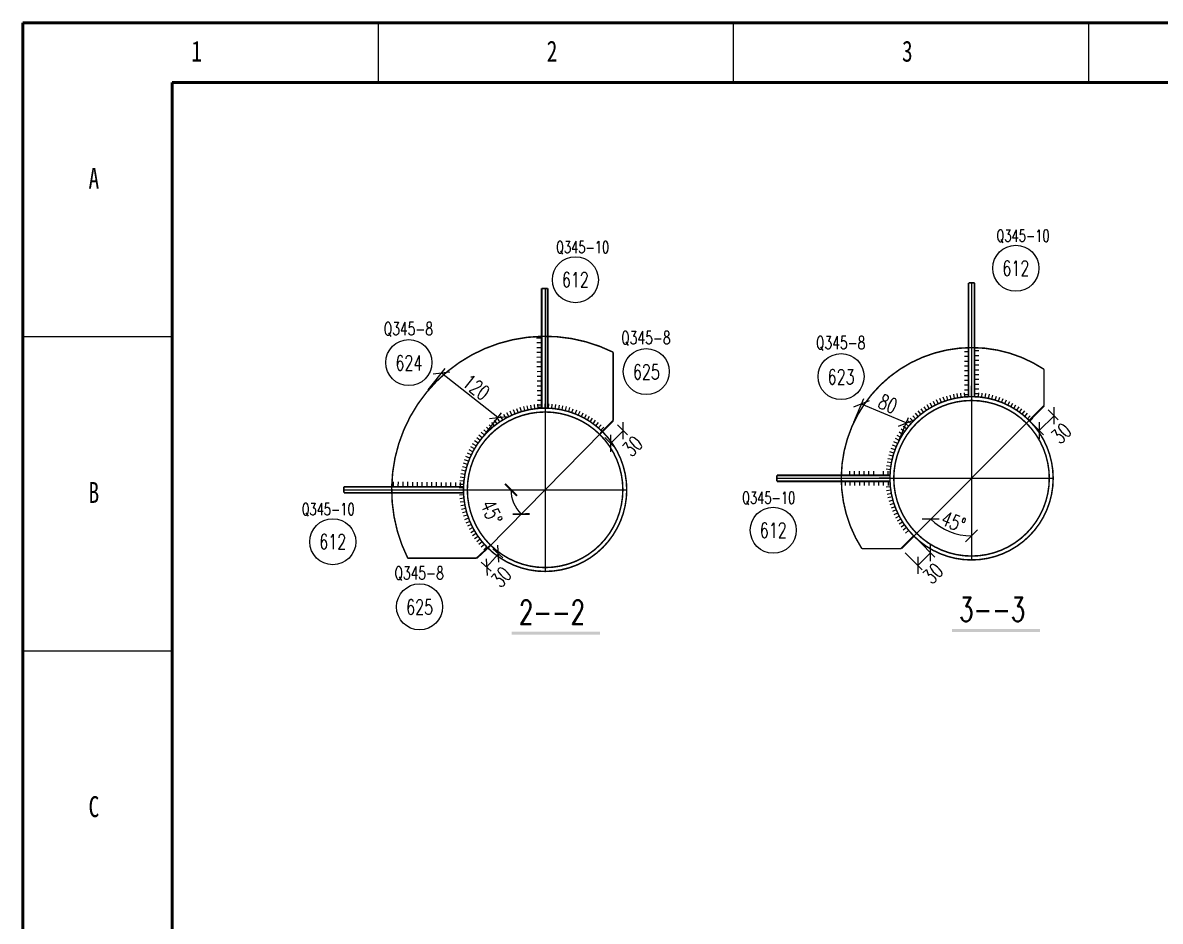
# Model space of a CAD drawing. Extents: x 6045 to 12501, y -14925 to -6998.
# Drawn here: x 7063.5 to 7253.7, y -7323.1 to -7172.9 of the extents above; entities that cross this region are included whole.
import ezdxf
from ezdxf.enums import TextEntityAlignment as Align

# ---------------------------------------------------------------- set-up
doc = ezdxf.new("R2010")
doc.units = 0
doc.header["$LTSCALE"] = 15
doc.header["$MEASUREMENT"] = 0
doc.linetypes.add('CC3', pattern=[10, 7.5, -1.25, 0, -1.25])
doc.layers.get('0').update_dxf_attribs({"linetype": 'CONTINUOUS'})
doc.layers.get('DEFPOINTS').update_dxf_attribs({"linetype": 'CONTINUOUS'})
doc.styles.add('HZ', font='romans.shx', dxfattribs={"width": 0.7, "bigfont": 'fs1.shx'})
doc.styles.add('HZFS', font='ROMANS.shx', dxfattribs={"width": 0.7, "bigfont": 'HZFS.shx'})
doc.styles.add('NCPE_BORDER', font='SIMFANG.TTF', dxfattribs={"width": 0.75, "height": 3.5})
doc.styles.get("Standard").update_dxf_attribs({"font": 'romans.shx', "width": 0.7, "bigfont": 'fs1.shx'})
doc.dimstyles.new('Copy of STANDARD', dxfattribs={"dimtxt": 2.5, "dimasz": 2, "dimexe": 1, "dimexo": 1, "dimgap": 0.5, "dimtad": 1, "dimdec": 4, "dimlfac": 20, "dimzin": 10, "dimdsep": 46, "dimtxsty": 'HZFS', "dimblk1": 'OBLIQUE', "dimblk2": 'OBLIQUE', "dimsah": 1, "dimcen": 2.5, "dimclrd": 4, "dimclre": 4, "dimclrt": 6, "dimadec": 0, "dimazin": 0, "dimtfac": 1, "dimtdec": 4, "dimtofl": 0, "dimtmove": 2, "dimatfit": 2, "dimldrblk": 'OBLIQUE', "dimfxl": 0, "dimtolj": 1, "dimtzin": 10, "dimarcsym": 0})
doc.dimstyles.get("Standard").update_dxf_attribs({"dimscale": 0, "dimtxt": 2.5, "dimasz": 2, "dimexe": 1, "dimexo": 1, "dimgap": 0.8, "dimtad": 1, "dimdec": 0, "dimlfac": 20, "dimzin": 0, "dimdsep": 46, "dimtxsty": 'Standard', "dimblk1": 'ARCHTICK', "dimblk2": 'ARCHTICK', "dimsah": 1, "dimcen": 0.09, "dimclrd": 4, "dimclre": 4, "dimclrt": 6, "dimadec": 0, "dimazin": 0, "dimtfac": 1, "dimtdec": 0, "dimtofl": 0, "dimtmove": 2, "dimatfit": 3, "dimldrblk": 'ARCHTICK', "dimfxl": 0, "dimtolj": 1, "dimtzin": 0, "dimarcsym": 0})

# ---------------------------------------------------------------- blocks, each defined once
blk = doc.blocks.new('TKA2')
at = {"color": 3, "lineweight": 50}
for p, q in [((7.12, 428.81), (601.12, 428.81)), ((7.12, 8.81), (7.12, 428.81)), ((591.12, 418.81), (32.12, 418.81)), ((32.12, 418.81), (32.12, 18.81))]:
    blk.add_line(p, q, dxfattribs=at)
at = {"color": 3}
for p, q in [((66.52, 428.81), (66.52, 418.81)), ((125.92, 428.81), (125.92, 418.81)), ((185.32, 428.81), (185.32, 418.81)), ((32.12, 376.31), (7.12, 376.31)), ((32.12, 323.81), (7.12, 323.81))]:
    blk.add_line(p, q, dxfattribs=at)
at = {"color": 3, "style": 'NCPE_BORDER', "width": 0.75}
for s, p in [('1', (35.32, 422.31)), ('2', (94.72, 422.31)), ('3', (154.12, 422.31)), ('A', (18.12, 401.06)), ('B', (18.12, 348.56)), ('C', (18.12, 296.06))]:
    blk.add_text(s, height=3.5, dxfattribs=at).set_placement(p)
blk = doc.blocks.new('_OBLIQUE')
at = {"color": 0, "linetype": 'ByBlock'}
blk.add_line((-0.5, -0.5), (0.5, 0.5), dxfattribs=at)
blk = doc.blocks.new('*D129')
at = {"color": 4, "lineweight": -2}
for p, q in [((7131.34, -7234.29), (7134.18, -7230.7)), ((7142.98, -7238.91), (7133.56, -7231.48)), ((7140.77, -7241.72), (7143.6, -7238.13))]:
    blk.add_line(p, q, dxfattribs=at)
at = {"layer": 'DEFPOINTS', "color": 0}
for p in [(7133.56, -7231.48), (7130.72, -7235.08), (7140.15, -7242.51)]:
    blk.add_point(p, dxfattribs=at)
at = {"color": 4, "lineweight": -2, "xscale": 2, "yscale": 2, "zscale": 2}
for p, rotation in [((7133.56, -7231.48), 141.7338204428428), ((7142.98, -7238.91), 321.7338204428428)]:
    blk.add_blockref('_OBLIQUE', p, dxfattribs=dict(at, rotation=rotation))
at = {"color": 6, "insert": (7139.36, -7233.82), "char_height": 2.5, "attachment_point": 5, "rotation": 321.7338, "style": 'HZFS'}
blk.add_mtext('\\A1;120', dxfattribs=at)
blk = doc.blocks.new('*D130')
at = {"color": 4, "lineweight": -2}
for p, q in [((7161.79, -7243.21), (7163.91, -7241.09)), ((7162.95, -7240.13), (7164.62, -7241.8)), ((7160.83, -7242.25), (7162.5, -7243.92))]:
    blk.add_line(p, q, dxfattribs=at)
at = {"layer": 'DEFPOINTS', "color": 0}
for p in [(7162.25, -7239.42), (7160.13, -7241.54), (7163.91, -7241.09)]:
    blk.add_point(p, dxfattribs=at)
at = {"color": 4, "lineweight": -2, "xscale": 2, "yscale": 2, "zscale": 2}
for p, rotation in [((7163.91, -7241.09), 44.99999999997544), ((7161.79, -7243.21), 224.9999999999755)]:
    blk.add_blockref('_OBLIQUE', p, dxfattribs=dict(at, rotation=rotation))
at = {"color": 6, "insert": (7165.48, -7243.7), "char_height": 2.5, "attachment_point": 5, "rotation": 45, "style": 'HZFS'}
blk.add_mtext('\\A1;30', dxfattribs=at)
blk = doc.blocks.new('*D131')
at = {"color": 4, "lineweight": -2}
for p, q in [((7142.14, -7260.84), (7143.81, -7262.33)), ((7143.06, -7261.66), (7141.08, -7263.89)), ((7140.16, -7263.07), (7141.82, -7264.55))]:
    blk.add_line(p, q, dxfattribs=at)
at = {"layer": 'DEFPOINTS', "color": 0}
for p in [(7141.4, -7260.18), (7139.41, -7262.4), (7141.08, -7263.89)]:
    blk.add_point(p, dxfattribs=at)
at = {"color": 4, "lineweight": -2, "xscale": 2, "yscale": 2, "zscale": 2}
for p, rotation in [((7143.06, -7261.66), 48.28669033412413), ((7141.08, -7263.89), 228.2866903341241)]:
    blk.add_blockref('_OBLIQUE', p, dxfattribs=dict(at, rotation=rotation))
at = {"color": 6, "insert": (7143.52, -7265.55), "char_height": 2.5, "attachment_point": 5, "rotation": 48.2867, "style": 'HZFS'}
blk.add_mtext('\\A1;30', dxfattribs=at)
blk = doc.blocks.new('_ARCHTICK')
at = {"color": 0, "linetype": 'ByBlock', "const_width": 0.15}
blk.add_lwpolyline([(-0.5, -0.5), (0.5, 0.5)], dxfattribs=at)
blk = doc.blocks.new('*D132')
at = {"color": 4, "lineweight": -2}
blk.add_arc((7150.86, -7250.96), 5.7, 180, 225.4788, dxfattribs=at)
at = {"layer": 'DEFPOINTS', "color": 0}
for p in [(7160.43, -7241.23), (7105.02, -7250.96), (7164.51, -7250.96), (7145.36, -7252.45), (7141.29, -7260.7)]:
    blk.add_point(p, dxfattribs=at)
at = {"color": 4, "lineweight": -2, "xscale": 2, "yscale": 2, "zscale": 2}
for p, rotation in [((7145.16, -7250.96), 89.99999999999984), ((7146.87, -7255.03), 315.478764578386)]:
    blk.add_blockref('_ARCHTICK', p, dxfattribs=dict(at, rotation=rotation))
at = {"color": 6, "insert": (7141.92, -7254.71), "char_height": 2.5, "attachment_point": 5, "rotation": 292.7394}
blk.add_mtext('\\A1;45°', dxfattribs=at)
blk = doc.blocks.new('*D133')
at = {"color": 4, "lineweight": -2}
for p, q in [((7234.99, -7237.62), (7236.66, -7239.29)), ((7233.48, -7241.06), (7235.95, -7238.58)), ((7232.52, -7240.1), (7234.19, -7241.77))]:
    blk.add_line(p, q, dxfattribs=at)
at = {"layer": 'DEFPOINTS', "color": 0}
for p in [(7234.29, -7236.92), (7231.81, -7239.39), (7235.95, -7238.58)]:
    blk.add_point(p, dxfattribs=at)
at = {"color": 4, "lineweight": -2, "xscale": 2, "yscale": 2, "zscale": 2}
for p, rotation in [((7235.95, -7238.58), 44.99999999997895), ((7233.48, -7241.06), 224.9999999999789)]:
    blk.add_blockref('_OBLIQUE', p, dxfattribs=dict(at, rotation=rotation))
at = {"color": 6, "insert": (7237.17, -7241.54), "char_height": 2.5, "attachment_point": 5, "rotation": 45, "style": 'HZFS'}
blk.add_mtext('\\A1;30', dxfattribs=at)
blk = doc.blocks.new('*D126')
at = {"color": 4, "lineweight": -2}
for p, q in [((7202.48, -7239.65), (7204.14, -7235.71)), ((7211.24, -7239.79), (7203.75, -7236.64)), ((7209.98, -7242.8), (7211.63, -7238.87))]:
    blk.add_line(p, q, dxfattribs=at)
at = {"layer": 'DEFPOINTS', "color": 0}
for p in [(7203.75, -7236.64), (7202.09, -7240.57), (7209.59, -7243.73)]:
    blk.add_point(p, dxfattribs=at)
at = {"color": 4, "lineweight": -2, "xscale": 2, "yscale": 2, "zscale": 2}
for p, rotation in [((7203.75, -7236.64), 157.168403953695), ((7211.24, -7239.79), 337.168403953695)]:
    blk.add_blockref('_OBLIQUE', p, dxfattribs=dict(at, rotation=rotation))
at = {"color": 6, "insert": (7208.18, -7236.6), "char_height": 2.5, "attachment_point": 5, "rotation": 337.1684, "style": 'HZFS'}
blk.add_mtext('\\A1;80', dxfattribs=at)
blk = doc.blocks.new('*D127')
at = {"color": 4, "lineweight": -2}
for p, q in [((7213.21, -7259.4), (7216.01, -7262.2)), ((7211.09, -7261.52), (7213.89, -7264.32)), ((7213.18, -7263.61), (7215.3, -7261.49))]:
    blk.add_line(p, q, dxfattribs=at)
at = {"layer": 'DEFPOINTS', "color": 0}
for p in [(7212.51, -7258.7), (7210.39, -7260.82), (7215.3, -7261.49)]:
    blk.add_point(p, dxfattribs=at)
at = {"color": 4, "lineweight": -2, "xscale": 2, "yscale": 2, "zscale": 2}
for p, rotation in [((7215.3, -7261.49), 44.99999999997544), ((7213.18, -7263.61), 224.9999999999755)]:
    blk.add_blockref('_OBLIQUE', p, dxfattribs=dict(at, rotation=rotation))
at = {"color": 6, "insert": (7215.72, -7264.95), "char_height": 2.5, "attachment_point": 5, "rotation": 45, "style": 'HZFS'}
blk.add_mtext('\\A1;30', dxfattribs=at)
blk = doc.blocks.new('*D128')
at = {"color": 4, "lineweight": -2}
blk.add_arc((7222.16, -7249.04), 9.64, 225, 270, dxfattribs=at)
at = {"layer": 'DEFPOINTS', "color": 0}
for p in [(7222.16, -7215.89), (7231.81, -7239.39), (7212.51, -7258.7), (7217.34, -7257.39), (7222.16, -7262.69)]:
    blk.add_point(p, dxfattribs=at)
at = {"color": 4, "lineweight": -2, "xscale": 2, "yscale": 2, "zscale": 2}
for p, rotation in [((7215.34, -7255.86), 135.0000000000038), ((7222.16, -7258.68), 1.598721155460225e-12)]:
    blk.add_blockref('_OBLIQUE', p, dxfattribs=dict(at, rotation=rotation))
at = {"color": 6, "insert": (7219.14, -7256.33), "char_height": 2.5, "attachment_point": 5, "rotation": 337.5, "style": 'HZFS'}
blk.add_mtext('\\A1;45°', dxfattribs=at)

msp = doc.modelspace()

# ---------------------------------------------------------------- linework, layer by layer
at = {"color": 3, "linetype": 'CC3'}
for p, q in [((7222.1594065, -7216.3939696), (7222.1594065, -7262.6939696)), ((7150.8634076, -7217.317928), (7150.8634076, -7264.6130728)), ((7231.8114141, -7239.391962), (7212.507399, -7258.6959772)), ((7141.2923884, -7260.6953948), (7160.4344268, -7241.2307508)), ((7189.6139499, -7249.0439696), (7235.8094065, -7249.0439696)), ((7117.2171224, -7250.9630728), (7164.5134076, -7250.9630728))]:
    msp.add_line(p, q, dxfattribs=at)
for p, q in [((7150.1504403, -7225.6259002), (7149.4504914, -7225.634358)), ((7150.1601063, -7226.4258418), (7149.4601574, -7226.4342996)), ((7150.1697722, -7227.2257834), (7149.4698233, -7227.2342412)), ((7150.1794382, -7228.0257251), (7149.4794893, -7228.0341828)), ((7221.6594118, -7227.9018788), (7220.9594118, -7227.9018788)), ((7221.6594118, -7227.4012336), (7221.6594118, -7235.3986958)), ((7222.6594118, -7227.4018788), (7222.6594118, -7235.398696)), ((7222.6594118, -7227.698696), (7223.3594118, -7227.698696)), ((7222.6594118, -7228.498696), (7223.3594118, -7228.498696)), ((7150.1891041, -7228.8256667), (7149.4891552, -7228.8341244)), ((7150.1987701, -7229.6256083), (7149.4988212, -7229.634066)), ((7150.208436, -7230.4255499), (7149.5084871, -7230.4340076)), ((7221.6594118, -7228.7018788), (7220.9594118, -7228.7018788)), ((7221.6594118, -7229.5018788), (7220.9594118, -7229.5018788)), ((7221.6594118, -7230.3018788), (7220.9594118, -7230.3018788)), ((7222.6594118, -7229.298696), (7223.3594118, -7229.298696)), ((7222.6594118, -7230.098696), (7223.3594118, -7230.098696)), ((7150.218102, -7231.2254915), (7149.5181531, -7231.2339492)), ((7150.227768, -7232.0254331), (7149.5278191, -7232.0338908)), ((7221.6594118, -7231.1018788), (7220.9594118, -7231.1018788)), ((7221.6594118, -7231.9018788), (7220.9594118, -7231.9018788)), ((7222.6594118, -7230.898696), (7223.3594118, -7230.898696)), ((7222.6594118, -7231.698696), (7223.3594118, -7231.698696)), ((7150.2374339, -7232.8253747), (7149.537485, -7232.8338324)), ((7150.2470999, -7233.6253163), (7149.547151, -7233.633774)), ((7221.6594118, -7232.7018788), (7220.9594118, -7232.7018788)), ((7221.6594118, -7233.5018788), (7220.9594118, -7233.5018788)), ((7221.6594118, -7234.3018788), (7220.9594118, -7234.3018788)), ((7222.1594065, -7235.3939696), (7222.1594065, -7233.5918233)), ((7222.6594118, -7232.498696), (7223.3594118, -7232.498696)), ((7222.6594118, -7233.298696), (7223.3594118, -7233.298696)), ((7222.6594118, -7234.098696), (7223.3594118, -7234.098696)), ((7150.2567658, -7234.4252579), (7149.5568169, -7234.4337156)), ((7150.2664318, -7235.2251995), (7149.5664829, -7235.2336572)), ((7150.2760977, -7236.0251411), (7149.5761488, -7236.0335988)), ((7216.0901363, -7236.8175041), (7215.7788917, -7236.1905058)), ((7216.6074514, -7236.5740741), (7216.3227357, -7235.9345923)), ((7217.1345064, -7236.3525206), (7216.8768192, -7235.701677)), ((7217.6703768, -7236.1532322), (7217.4401702, -7235.4921687)), ((7218.2141225, -7235.9765585), (7218.0118002, -7235.3064348)), ((7218.7647896, -7235.8228095), (7218.5907067, -7235.1448012)), ((7219.321412, -7235.6922549), (7219.1758738, -7235.0075515)), ((7219.8830131, -7235.5851237), (7219.766275, -7234.8949265)), ((7220.4486079, -7235.5016039), (7220.3608746, -7234.8071236)), ((7221.017204, -7235.4418421), (7220.9586295, -7234.7442971)), ((7221.6594118, -7235.1018788), (7220.9594118, -7235.1018788)), ((7222.6594118, -7234.898696), (7223.3594118, -7234.898696)), ((7223.3016091, -7235.4418421), (7223.3601836, -7234.7442971)), ((7223.8702052, -7235.5016039), (7223.9579384, -7234.8071236)), ((7224.4357999, -7235.5851237), (7224.552538, -7234.8949265)), ((7224.9974011, -7235.6922549), (7225.1429393, -7235.0075515)), ((7225.5540235, -7235.8228095), (7225.7281064, -7235.1448012)), ((7226.1046906, -7235.9765585), (7226.3070128, -7235.3064348)), ((7226.6484363, -7236.1532322), (7226.8786429, -7235.4921687)), ((7227.1843067, -7236.3525206), (7227.4419939, -7235.701677)), ((7227.7113617, -7236.5740741), (7227.9960774, -7235.9345923)), ((7228.2286767, -7236.8175041), (7228.5399214, -7236.1905058)), ((7144.7941374, -7238.7366073), (7144.4828928, -7238.1096091)), ((7145.3114524, -7238.4931773), (7145.0267368, -7237.8536955)), ((7145.8385075, -7238.2716238), (7145.5808203, -7237.6207803)), ((7146.3743779, -7238.0723354), (7146.1441712, -7237.4112719)), ((7146.9181236, -7237.8956617), (7146.7158013, -7237.225538)), ((7147.4687906, -7237.7419127), (7147.2947077, -7237.0639045)), ((7148.025413, -7237.6113581), (7147.8798748, -7236.9266548)), ((7148.5870142, -7237.5042269), (7148.4702761, -7236.8140297)), ((7149.152609, -7237.4207072), (7149.0648757, -7236.7262269)), ((7150.2857637, -7236.8250827), (7149.5858148, -7236.8335404)), ((7150.2918049, -7237.2233357), (7149.5918049, -7237.2233357)), ((7149.721205, -7237.3609453), (7149.6626305, -7236.6634003)), ((7150.2918049, -7237.3250462), (7150.262492, -7236.6256602)), ((7150.8634076, -7237.3130728), (7150.8634076, -7236.6130728)), ((7151.4350103, -7237.3250462), (7151.4643232, -7236.6256602)), ((7152.0056102, -7237.3609453), (7152.0641847, -7236.6634003)), ((7152.5742062, -7237.4207072), (7152.6619395, -7236.7262269)), ((7153.139801, -7237.5042269), (7153.2565391, -7236.8140297)), ((7153.7014022, -7237.6113581), (7153.8469404, -7236.9266548)), ((7154.2580246, -7237.7419127), (7154.4321075, -7237.0639045)), ((7154.8086916, -7237.8956617), (7155.0110139, -7237.225538)), ((7155.3524373, -7238.0723354), (7155.582644, -7237.4112719)), ((7155.8883077, -7238.2716238), (7156.1459949, -7237.6207803)), ((7156.4153628, -7238.4931773), (7156.7000784, -7237.8536955)), ((7156.9326778, -7238.7366073), (7157.2439224, -7238.1096091)), ((7213.2402153, -7238.7109871), (7212.7828209, -7238.1810906)), ((7213.6807393, -7238.3465539), (7213.2459359, -7237.7979685)), ((7214.1361378, -7238.0008876), (7213.7246882, -7237.4345757)), ((7214.6056119, -7237.6745947), (7214.2182378, -7237.0915498)), ((7215.0883379, -7237.3682475), (7214.7257189, -7236.7694925)), ((7215.5834689, -7237.0823834), (7215.2462413, -7236.4689687)), ((7228.7353442, -7237.0823834), (7229.0725718, -7236.4689687)), ((7229.2304752, -7237.3682475), (7229.5930941, -7236.7694925)), ((7229.7132012, -7237.6745947), (7230.1005753, -7237.0915498)), ((7230.1826752, -7238.0008876), (7230.5941249, -7237.4345757)), ((7230.6380737, -7238.3465539), (7231.0728772, -7237.7979685)), ((7231.0785978, -7238.7109871), (7231.5359922, -7238.1810906)), ((7142.3847404, -7240.2656571), (7141.949937, -7239.7170717)), ((7142.8401389, -7239.9199909), (7142.4286892, -7239.353679)), ((7143.309613, -7239.5936979), (7142.9222389, -7239.010653)), ((7143.7923389, -7239.2873507), (7143.42972, -7238.6885957)), ((7144.2874699, -7239.0014866), (7143.9502424, -7238.388072)), ((7157.4393452, -7239.0014866), (7157.7765728, -7238.388072)), ((7157.9344763, -7239.2873507), (7158.2970952, -7238.6885957)), ((7158.4172022, -7239.5936979), (7158.8045763, -7239.010653)), ((7158.8866763, -7239.9199909), (7159.298126, -7239.353679)), ((7159.3420748, -7240.2656571), (7159.7768782, -7239.7170717)), ((7211.6419008, -7240.3431321), (7211.1025415, -7239.8969354)), ((7212.0154797, -7239.9103368), (7211.4952783, -7239.4419454)), ((7212.4068545, -7239.493565), (7211.9067236, -7239.0038007)), ((7212.8153385, -7239.0935478), (7212.3361556, -7238.5832698)), ((7231.5034745, -7239.0935478), (7231.9826575, -7238.5832698)), ((7231.9119586, -7239.493565), (7232.4120895, -7239.0038007)), ((7140.3459018, -7242.2622354), (7139.8065426, -7241.8160386)), ((7140.7194807, -7241.82944), (7140.1992794, -7241.3610486)), ((7141.1108555, -7241.4126682), (7140.6107246, -7240.9229039)), ((7141.5193396, -7241.0126511), (7141.0401566, -7240.502373)), ((7141.9442164, -7240.6300903), (7141.4868219, -7240.1001938)), ((7159.7825988, -7240.6300903), (7160.2399933, -7240.1001938)), ((7160.2074756, -7241.0126511), (7160.6866586, -7240.502373)), ((7210.3381598, -7242.2189696), (7209.731942, -7241.8689696)), ((7210.6343304, -7241.7299339), (7210.0433008, -7241.3548551)), ((7210.9507198, -7241.2537294), (7210.3759154, -7240.8542299)), ((7211.2867732, -7240.7911917), (7210.7292022, -7240.3679723)), ((7139.0421608, -7244.1380728), (7138.4359431, -7243.7880728)), ((7139.3383314, -7243.6490371), (7138.7473019, -7243.2739583)), ((7139.6547209, -7243.1728326), (7139.0799164, -7242.7733331)), ((7139.9907742, -7242.7102949), (7139.4332033, -7242.2870755)), ((7209.5759745, -7243.7543818), (7208.9306703, -7243.4831209)), ((7209.8085173, -7243.2320823), (7209.1751383, -7242.9340368)), ((7210.0627277, -7242.7199787), (7209.4423852, -7242.3956715)), ((7138.2799756, -7245.6734851), (7137.6346714, -7245.4022242)), ((7138.5125183, -7245.1511855), (7137.8791394, -7244.85314)), ((7138.7667287, -7244.6390819), (7138.1463862, -7244.3147747)), ((7208.8700545, -7245.9269802), (7208.1885493, -7245.7671346)), ((7209.0122375, -7245.3732141), (7208.3380237, -7245.1849702)), ((7209.1774851, -7244.8258876), (7208.5117455, -7244.6095757)), ((7209.3655074, -7244.2859612), (7208.70941, -7244.0419607)), ((7137.5740556, -7247.8460834), (7136.8925503, -7247.6862378)), ((7137.7162386, -7247.2923173), (7137.0420248, -7247.1040734)), ((7137.8814862, -7246.7449909), (7137.2157466, -7246.528679)), ((7138.0695084, -7246.2050644), (7137.413411, -7245.9610639)), ((7208.5841827, -7247.6171561), (7207.8880173, -7247.5439862)), ((7208.6558392, -7247.0499363), (7207.9633486, -7246.9476781)), ((7208.7511856, -7246.4862147), (7208.0635845, -7246.3550477)), ((7137.2881837, -7249.5362593), (7136.5920184, -7249.4630894)), ((7137.3598403, -7248.9690395), (7136.6673496, -7248.8667814)), ((7137.4551866, -7248.4053179), (7136.7675856, -7248.274151)), ((7200.5130352, -7248.5439696), (7208.5165508, -7248.5439696)), ((7200.5130352, -7249.5439696), (7208.5165508, -7249.5439696)), ((7201.0130352, -7249.5439696), (7201.0130352, -7250.2439696)), ((7201.8130352, -7249.5439696), (7201.8130352, -7250.2439696)), ((7201.8152213, -7248.5439696), (7201.8152213, -7247.8439696)), ((7202.6130352, -7249.5439696), (7202.6130352, -7250.2439696)), ((7202.6152213, -7248.5439696), (7202.6152213, -7247.8439696)), ((7203.4130352, -7249.5439696), (7203.4130352, -7250.2439696)), ((7203.4152213, -7248.5439696), (7203.4152213, -7247.8439696)), ((7204.2130352, -7249.5439696), (7204.2130352, -7250.2439696)), ((7204.2152213, -7248.5439696), (7204.2152213, -7247.8439696)), ((7205.0130352, -7249.5439696), (7205.0130352, -7250.2439696)), ((7205.0152213, -7248.5439696), (7205.0152213, -7247.8439696)), ((7205.8130352, -7249.5439696), (7205.8130352, -7250.2439696)), ((7205.8152213, -7248.5439696), (7205.8152213, -7247.8439696)), ((7206.6130352, -7249.5439696), (7206.6130352, -7250.2439696)), ((7208.5094065, -7249.0439696), (7206.7072603, -7249.0439696)), ((7207.4130352, -7249.5439696), (7207.4130352, -7250.2439696)), ((7207.4152213, -7248.5439696), (7207.4152213, -7247.8439696)), ((7208.5094065, -7249.0439696), (7208.0094065, -7249.0439696)), ((7208.2130352, -7249.5439696), (7208.2130352, -7250.2439696)), ((7208.2152213, -7248.5439696), (7208.2152213, -7247.8439696)), ((7125.5232215, -7250.3394177), (7125.53062, -7249.6394568)), ((7126.3231768, -7250.3478732), (7126.3305753, -7249.6479123)), ((7127.1231321, -7250.3563286), (7127.1305306, -7249.6563677)), ((7127.9230875, -7250.364784), (7127.9304859, -7249.6648231)), ((7128.7230428, -7250.3732394), (7128.7304412, -7249.6732785)), ((7129.5229981, -7250.3816948), (7129.5303966, -7249.6817339)), ((7130.3229534, -7250.3901502), (7130.3303519, -7249.6901893)), ((7131.1229087, -7250.3986056), (7131.1303072, -7249.6986447)), ((7131.922864, -7250.407061), (7131.9302625, -7249.7071001)), ((7132.7228193, -7250.4155164), (7132.7302178, -7249.7155555)), ((7133.5227747, -7250.4239718), (7133.5301731, -7249.7240109)), ((7134.32273, -7250.4324272), (7134.3301285, -7249.7324663)), ((7135.1226853, -7250.4408826), (7135.1300838, -7249.7409217)), ((7135.9226406, -7250.449338), (7135.9300391, -7249.7493771)), ((7137.2164013, -7250.6772088), (7136.5165548, -7250.6625491)), ((7137.2403428, -7250.1059822), (7136.541724, -7250.0620289)), ((7136.7225959, -7250.4577934), (7136.7299944, -7249.7578325)), ((7208.5841827, -7250.4707831), (7207.8880173, -7250.5439531)), ((7208.6558392, -7251.0380029), (7207.9633486, -7251.1402611)), ((7137.2403428, -7251.8201634), (7136.541724, -7251.8641168)), ((7137.2881837, -7252.3898863), (7136.5920184, -7252.4630563)), ((7137.3598403, -7252.9571062), (7136.6673496, -7253.0593643)), ((7208.7511856, -7251.6017245), (7208.0635845, -7251.7328915)), ((7208.8700545, -7252.160959), (7208.1885493, -7252.3208046)), ((7209.0122375, -7252.7147252), (7208.3380237, -7252.902969)), ((7209.1774851, -7253.2620516), (7208.5117455, -7253.4783635)), ((7137.4551866, -7253.5208278), (7136.7675856, -7253.6519947)), ((7137.5740556, -7254.0800622), (7136.8925503, -7254.2399078)), ((7137.7162386, -7254.6338284), (7137.0420248, -7254.8220723)), ((7137.8814862, -7255.1811548), (7137.2157466, -7255.3974667)), ((7209.3655074, -7253.8019781), (7208.70941, -7254.0459785)), ((7209.5759745, -7254.3335574), (7208.9306703, -7254.6048183)), ((7209.8085173, -7254.8558569), (7209.1751383, -7255.1539024)), ((7138.0695084, -7255.7210813), (7137.413411, -7255.9650817)), ((7138.2799756, -7256.2526606), (7137.6346714, -7256.5239215)), ((7138.5125183, -7256.7749602), (7137.8791394, -7257.0730057)), ((7210.0627277, -7255.3679605), (7209.4423852, -7255.6922677)), ((7210.3381598, -7255.8689696), (7209.731942, -7256.2189696)), ((7210.6343304, -7256.3580054), (7210.0433008, -7256.7330841)), ((7210.6343304, -7256.3580054), (7210.0433008, -7256.7330841)), ((7210.9507198, -7256.8342098), (7210.3759154, -7257.2337093)), ((7210.9507198, -7256.8342098), (7210.3759154, -7257.2337093)), ((7138.7667287, -7257.2870637), (7138.1463862, -7257.6113709)), ((7139.0421608, -7257.7880728), (7138.4359431, -7258.1380728)), ((7139.3383314, -7258.2771086), (7138.7473019, -7258.6521873)), ((7139.6547209, -7258.753313), (7139.0799164, -7259.1528125)), ((7211.2867732, -7257.2967475), (7210.7292022, -7257.7199669)), ((7211.6419008, -7257.7448071), (7211.1025415, -7258.1910039)), ((7139.9907742, -7259.2158507), (7139.4332033, -7259.6390701)), ((7140.3459018, -7259.6639103), (7139.8065426, -7260.1101071)), ((7140.7194807, -7260.0967056), (7140.1992794, -7260.565097)), ((7141.1108555, -7260.5134774), (7140.6107246, -7261.0032418))]:
    msp.add_line(p, q)
for points, const_width in [([(7150.2918049, -7217.317928), (7150.2918049, -7237.3250462)], 0.3), ([(7150.2918049, -7217.317928), (7151.2918049, -7217.317928)], 0.3), ([(7151.2918049, -7217.317928), (7151.2918049, -7237.3250464)], 0.3), ([(7221.6594118, -7216.3939696), (7222.6594118, -7216.3939696)], 0.3), ([(7221.6594118, -7216.3939696), (7221.6594118, -7235.40313)], 0.3), ([(7222.6594118, -7216.3939696), (7222.6594118, -7235.4031304)], 0.3), ([(7162.2472521, -7239.4231247), (7162.2472521, -7227.9776299)], 0.25), ([(7234.2862878, -7236.9170883), (7234.2862878, -7230.8387486)], 0.25), ([(7234.2862878, -7236.9170883), (7231.8114246, -7239.3919516)], 0.3), ([(7162.2472521, -7239.4231247), (7160.1259422, -7241.5444345)], 0.3), ([(7189.6139499, -7248.5439696), (7208.5185671, -7248.5439696)], 0.3), ([(7189.6139499, -7248.5439696), (7189.6139499, -7249.5439696)], 0.3), ([(7189.6139499, -7249.5439696), (7208.5185671, -7249.5439696)], 0.3), ([(7117.2171224, -7250.4630781), (7137.222568, -7250.4630781)], 0.3), ([(7117.2171224, -7250.4630781), (7117.2171224, -7251.4630781)], 0.3), ([(7117.2171224, -7251.4630781), (7137.2225684, -7251.4630781)], 0.3), ([(7210.3860786, -7260.8172975), (7212.507399, -7258.6959772)], 0.3), ([(7139.4130919, -7262.4045411), (7141.6151578, -7260.3671857)], 0.3), ([(7210.3860786, -7260.8172975), (7203.8273135, -7260.8172975)], 0.25), ([(7139.4130919, -7262.4045411), (7127.9065937, -7262.4045411)], 0.25)]:
    msp.add_lwpolyline(points, dxfattribs=dict(const_width=const_width))
at = {"const_width": 0.25}
for points in [[(7162.2472521, -7227.9776299, 0.7188294566), (7127.9065937, -7262.4045411)], [(7234.2862878, -7230.8387486, 0.810886561), (7203.8273135, -7260.8172975, 0.8036276097)]]:
    msp.add_lwpolyline(points, format="xyb", dxfattribs=at)
for points in [[(7235.8094065, -7249.0439696, 1), (7208.5094065, -7249.0439696, 1)], [(7235.1594065, -7249.0439696, 1), (7209.1594065, -7249.0439696, 1)], [(7164.5134076, -7250.9630728, 1), (7137.2134076, -7250.9630728, 1)], [(7163.8634076, -7250.9630728, 1), (7137.8634076, -7250.9630728, 1)]]:
    msp.add_lwpolyline(points, format="xyb", close=True, dxfattribs=at)
for centre in [(7229.5692166, -7213.9421774), (7155.926246, -7215.8612859), (7128.0787062, -7229.7147363), (7167.781992, -7231.2167004), (7200.3473354, -7232.0472014), (7189.0091222, -7257.7288275), (7115.3661517, -7259.647936), (7129.8748265, -7270.5307145)]:
    msp.add_circle(centre, 3.85)
for points in [[(7218.8967574, -7274.2352176), (7218.8967574, -7274.7352176), (7233.6208175, -7274.2352176), (7233.6208175, -7274.7352176)], [(7145.2971468, -7274.7026284), (7145.2971468, -7275.2026284), (7160.0212069, -7274.7026284), (7160.0212069, -7275.2026284)]]:
    msp.add_trace(points)

# ---------------------------------------------------------------- block references
msp.add_blockref('TKA2', (7056.4134844, -7601.7278372))

# ---------------------------------------------------------------- texts
at = {"width": 0.7}
for p in [(7230.7750403, -7209.5041268), (7157.1320698, -7211.4232352), (7188.2396845, -7253.2907769), (7114.596714, -7255.2098853)]:
    msp.add_text('Q345-10', height=2, dxfattribs=at).set_placement(p, align=Align.CENTER)
for s, p in [('612', (7229.5692166, -7213.9421774)), ('612', (7155.926246, -7215.8612859)), ('624', (7128.0925718, -7229.7611905)), ('625', (7167.7958577, -7231.2631547)), ('623', (7200.3612011, -7232.0936557)), ('612', (7189.0091222, -7257.7288275)), ('612', (7115.3661517, -7259.647936)), ('625', (7129.8886922, -7270.5771688))]:
    msp.add_text(s, height=2.5, dxfattribs=at).set_placement(p, align=Align.MIDDLE_CENTER)
for p in [(7123.8859008, -7225.1314652), (7163.5891866, -7226.6334293), (7196.1545301, -7227.4639304), (7125.6820212, -7265.9474434)]:
    msp.add_text('Q345-8', height=2.15, dxfattribs=at).set_placement(p)
at = {"style": 'HZ', "width": 0.7}
for s, p in [('2--2', (7146.4866199, -7273.4339171)), ('3--3', (7220.0862305, -7272.9665063))]:
    msp.add_text(s, height=4, dxfattribs=at).set_placement(p)

# ---------------------------------------------------------------- dimensions: what is measured, and where the dimension line sits
for base, line1, line2, dimstyle, override, picture, middle in [((7217.3393595, -7257.392536), ((7222.1594065, -7215.8939696), (7222.1594065, -7262.6939696)), ((7231.8114141, -7239.391962), (7212.507399, -7258.6959772)), 'Copy of STANDARD', {"dimdec": 0, "dimlfac": 20, "dimtdec": 0}, '*D128', (7219.1399982, -7256.3334661)), ((7145.3612918, -7252.4537982), ((7105.0179457, -7250.9630728), (7164.5134076, -7250.9630728)), ((7141.2923884, -7260.6953948), (7160.4344268, -7241.2307508)), 'Standard', {"dimscale": 1, "dimgap": 0.5, "dimdec": 0, "dimlfac": 20, "dimtdec": 0}, '*D132', (7141.916915, -7254.7126993))]:
    dim = msp.add_angular_dim_2l(base=base, line1=line1, line2=line2, dimstyle=dimstyle, override=override)
    dim.commit()
    dim.dimension.update_dxf_attribs({"geometry": picture, "text_midpoint": middle})
for p1, p2, distance, text, picture, middle in [((7140.1462183, -7242.5094137), (7130.7245134, -7235.0776254), -4.5798701, '120', '*D129', (7139.3555537, -7233.8236722)), ((7209.5883409, -7243.725059), (7202.093392, -7240.569608), -4.2674768, '80', '*D126', (7208.1757912, -7236.6013301))]:
    dim = msp.add_aligned_dim(p1=p1, p2=p2, distance=distance, text=text, dimstyle='Copy of STANDARD', override={"dimdec": 0, "dimlfac": 20, "dimtdec": 0})
    dim.commit()
    dim.dimension.update_dxf_attribs({"geometry": picture, "text_midpoint": middle})
for base, p1, p2, angle, picture, middle in [((7235.9529633, -7238.5837638), (7231.8114141, -7239.391962), (7234.2862878, -7236.9170883), 45, '*D133', (7237.168239, -7241.542817)), ((7163.9139276, -7241.0898001), (7160.1259317, -7241.544445), (7162.2472521, -7239.4231247), 45, '*D130', (7165.4827566, -7243.6953)), ((7215.3014385, -7261.4900167), (7210.3860786, -7260.8172975), (7212.507399, -7258.6959772), 45, '*D127', (7215.7218135, -7264.9531461)), ((7141.0760102, -7263.8868403), (7141.3979923, -7260.1777794), (7139.4130919, -7262.4045411), 228.286690334, '*D131', (7143.5216911, -7265.5454281))]:
    dim = msp.add_linear_dim(base=base, p1=p1, p2=p2, angle=angle, text='30', dimstyle='Copy of STANDARD', override={"dimlfac": 20})
    dim.commit()
    dim.dimension.update_dxf_attribs({"geometry": picture, "text_midpoint": middle, "dimtype": 161})

doc.saveas('drawing.dxf')
